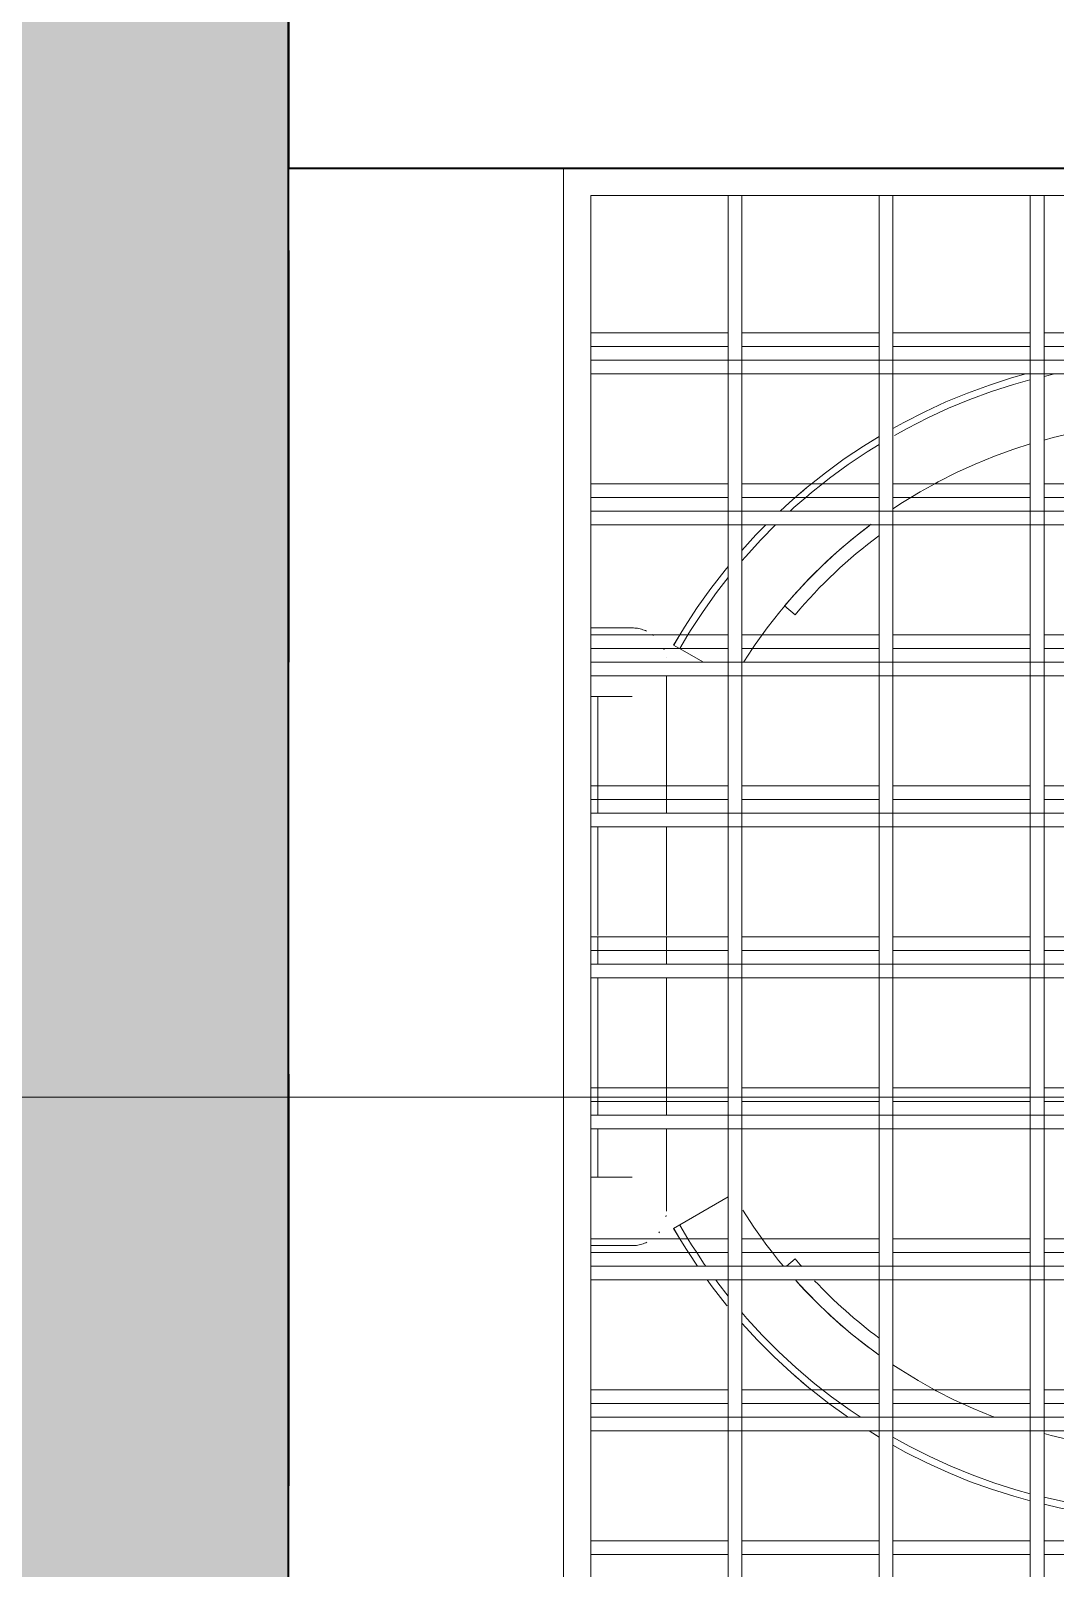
# Model space of a CAD drawing. Header units: metres. Extents: x 8 to 325, y -31 to 15.
# Drawn here: x 119.407 to 120.153, y -8.31 to -7.19 of the extents above; entities that cross this region are included whole.
import ezdxf

# ---------------------------------------------------------------- set-up
doc = ezdxf.new("R2010")
doc.units = ezdxf.units.M
for name, pattern in [('Dash', [0.6, 0.3, -0.3]), ('Dash dot', [2.1, 1, -0.5, 0.1, -0.5]), ('Grid Line', [2.2225, 1.27, -0.3175, 0.3175, -0.3175])]:
    doc.linetypes.add(name, pattern=pattern)
for name, color, linetype, lineweight in [('A-ALAN', 7, 'Continuous', 9), ('A-DETY-AKS', 7, 'Continuous', 9), ('A-DETY-KESK', 7, 'Dash', 9), ('A-DUVR', 7, 'Continuous', 9), ('A-DUVR-TARM', 7, 'Continuous', 35), ('A-EKIP', 7, 'Continuous', 9)]:
    doc.layers.add(name, color=color, linetype=linetype, lineweight=lineweight)
doc.layers.add('A-ÇZGI', color=7, linetype='Continuous', lineweight=9, true_color=0x00a600)

# ---------------------------------------------------------------- blocks, each defined once
blk = doc.blocks.new('IC-TKN-M7-S23-000-10-A1-32-K-T-6C-200_rvt-1-_1_13_4_13_ PERON KATI _FFL_')
at = {"layer": 'A-DUVR-TARM', "lineweight": 9, "true_color": 0x787878}
h = blk.add_hatch(dxfattribs=at)
h.set_pattern_fill('FP_112', color=8, style=0, pattern_type=2)
h.set_pattern_definition([(45, (0, 0), (-0.08845199, 0.08845199), []), (45, (0.08846, 0), (-0.08845199, 0.08845199), [0.06255, -0.03127])])
h.paths.add_polyline_path([(-185.2, -22), (-185.2, -19.5302), (-186.5, -19.5302), (-186.5, -22), (-186.3437, -22)])
h.paths.add_polyline_path([(-186.5, -14.2698), (-185.2, -14.2698), (-185.2, -2.7302), (-186.5, -2.7302), (-186.5, -14.1083)])
h.paths.add_polyline_path([(-185.6726, 2.5302), (-185.2, 2.5302), (-185.2, 5), (-186.5, 5), (-186.5, 2.5302), (-186.2267, 2.5302)])
at = {"layer": 'A-DUVR', "lineweight": 35}
blk.add_line((-185.2, -14.2698), (-185.2, -2.7302), dxfattribs=at)
blk = doc.blocks.new('B1080_80_Şaft Merdiveni - Şaft Merdiveni_h_4_5 m-4651017-_1_13_4_13_ PERON KATI _FFL_')
at = {"layer": 'A-ÇZGI', "color": 7}
for p, q in [((-0.41, 0.6575), (-0.4082, 0.65)), ((0.36, 0.5226), (0.3645, 0.53)), ((0.36, 0.5226), (0.3633, 0.5281)), ((0.36, 0.5226), (0.3633, 0.5281)), ((0.36, 0.5226), (0.3633, 0.5281)), ((0.36, 0.5226), (0.3633, 0.5281)), ((0.36, 0.5226), (0.3633, 0.5281)), ((0.36, 0.5226), (0.3633, 0.5281)), ((0.36, 0.5226), (0.3633, 0.5281)), ((-0.241, 0.4611), (-0.2346, 0.4688)), ((0.2346, 0.4688), (0.24, 0.4624)), ((-0.2003, 0.4314), (-0.21, 0.4378)), ((0.1895, 0.4201), (0.2125, 0.3803)), ((-0.2101, 0.3845), (-0.2, 0.402)), ((0.23, 0.3911), (0.24, 0.3977)), ((0.23, 0.3911), (0.24, 0.3977)), ((0.23, 0.3911), (0.24, 0.3977)), ((0.23, 0.3911), (0.24, 0.3977)), ((0.23, 0.3911), (0.24, 0.3977)), ((0.23, 0.3911), (0.24, 0.3977)), ((0.23, 0.3911), (0.24, 0.3977)), ((0.23, 0.3911), (0.24, 0.3977)), ((0.21, 0.3847), (0.22, 0.3907)), ((0.2125, 0.3803), (0.22, 0.3849)), ((0.213, 0.3806), (0.22, 0.3849)), ((0.213, 0.3806), (0.22, 0.3849)), ((0.213, 0.3806), (0.22, 0.3849)), ((0.213, 0.3806), (0.22, 0.3849)), ((0.213, 0.3806), (0.22, 0.3849)), ((0.213, 0.3806), (0.22, 0.3849)), ((0.213, 0.3806), (0.22, 0.3849)), ((-0.21, 0.3729), (-0.2091, 0.3733)), ((-0.2033, 0.3748), (-0.2032, 0.3748)), ((-0.11, 0.375), (-0.1898, 0.375)), ((-0.09, 0.375), (-0.1, 0.375)), ((-0.0009, 0.375), (-0.08, 0.375)), ((0.02, 0.375), (0.01, 0.375)), ((0.11, 0.375), (0.03, 0.375)), ((0.13, 0.375), (0.12, 0.375)), ((0.2, 0.375), (0.14, 0.375)), ((0.203, 0.3748), (0.204, 0.3747)), ((0.2149, 0.3701), (0.2157, 0.3694)), ((-0.175, 0.325), (-0.11, 0.325)), ((-0.1, 0.325), (-0.09, 0.325)), ((-0.08, 0.325), (-0.0009, 0.325)), ((0.01, 0.325), (0.02, 0.325)), ((0.03, 0.325), (0.11, 0.325)), ((0.12, 0.325), (0.13, 0.325)), ((0.14, 0.325), (0.175, 0.325))]:
    blk.add_line(p, q, dxfattribs=at)
at = {"layer": 'A-ÇZGI', "color": 251, "true_color": 0x4d4d4d}
for p, q in [((-0.3217, 0.4708), (-0.3204, 0.4692)), ((-0.3217, 0.4708), (-0.3204, 0.4692)), ((-0.3217, 0.4708), (-0.3204, 0.4692)), ((-0.3217, 0.4708), (-0.3204, 0.4692)), ((-0.3217, 0.4708), (-0.3204, 0.4692)), ((-0.3217, 0.4708), (-0.3204, 0.4692)), ((-0.3217, 0.4708), (-0.3204, 0.4692)), ((-0.22, 0.3907), (-0.21, 0.3847)), ((-0.22, 0.3849), (-0.213, 0.3806)), ((-0.22, 0.3849), (-0.213, 0.3806)), ((-0.22, 0.3849), (-0.213, 0.3806)), ((-0.22, 0.3849), (-0.213, 0.3806)), ((-0.22, 0.3849), (-0.213, 0.3806)), ((-0.22, 0.3849), (-0.213, 0.3806)), ((-0.22, 0.3849), (-0.213, 0.3806)), ((-0.22, 0.3849), (-0.2125, 0.3803)), ((-0.2125, 0.3803), (-0.2101, 0.3845)), ((-0.1, 0.375), (-0.11, 0.375)), ((0.01, 0.375), (0, 0.375)), ((0.12, 0.375), (0.11, 0.375)), ((-0.2201, 0.3649), (-0.2194, 0.3657)), ((-0.11, 0.325), (-0.1, 0.325)), ((0, 0.325), (0.01, 0.325)), ((0.11, 0.325), (0.12, 0.325))]:
    blk.add_line(p, q, dxfattribs=at)
at = {"layer": 'A-ÇZGI', "color": 7, "flags": 128}
for points in [[(-0.3618, 0.65), (-0.3636, 0.6566), (-0.367, 0.6713), (-0.3698, 0.686), (-0.372, 0.7008), (-0.3736, 0.7157), (-0.3746, 0.7307), (-0.375, 0.7457), (-0.3749, 0.75)], [(0.3749, 0.75), (0.375, 0.7442), (0.3745, 0.7292), (0.3734, 0.7142), (0.3718, 0.6993), (0.3695, 0.6845), (0.3667, 0.6698), (0.3632, 0.6552), (0.3618, 0.65)], [(0.4082, 0.65), (0.411, 0.662), (0.4141, 0.6785), (0.4166, 0.6951), (0.4184, 0.7118), (0.4195, 0.7286), (0.42, 0.7454), (0.4199, 0.75)], [(0.4134, 0.65), (0.4159, 0.661), (0.4191, 0.6777), (0.4216, 0.6945), (0.4234, 0.7114), (0.4245, 0.7283), (0.425, 0.7453), (0.4249, 0.75)], [(0.4134, 0.65), (0.4159, 0.661), (0.4191, 0.6777), (0.4216, 0.6945), (0.4234, 0.7114), (0.4245, 0.7283), (0.4247, 0.7329)], [(0.4134, 0.65), (0.4159, 0.661), (0.4191, 0.6777), (0.4216, 0.6945), (0.4234, 0.7114), (0.4245, 0.7283), (0.4247, 0.7329)], [(0.4134, 0.65), (0.4159, 0.661), (0.4191, 0.6777), (0.4216, 0.6945), (0.4234, 0.7114), (0.4245, 0.7283), (0.4247, 0.7329)], [(0.4134, 0.65), (0.4159, 0.661), (0.4191, 0.6777), (0.4216, 0.6945), (0.4234, 0.7114), (0.4245, 0.7283), (0.4247, 0.7329)], [(0.4134, 0.65), (0.4159, 0.661), (0.4191, 0.6777), (0.4216, 0.6945), (0.4234, 0.7114), (0.4245, 0.7283), (0.4247, 0.7329)], [(0.4134, 0.65), (0.4159, 0.661), (0.4191, 0.6777), (0.4216, 0.6945), (0.4234, 0.7114), (0.4245, 0.7283), (0.4247, 0.7329)], [(0.4134, 0.65), (0.4159, 0.661), (0.4191, 0.6777), (0.4216, 0.6945), (0.4234, 0.7114), (0.4245, 0.7283), (0.4247, 0.7329)], [(-0.4056, 0.6396), (-0.4023, 0.6278), (-0.3972, 0.6118), (-0.3914, 0.596), (-0.385, 0.5805), (-0.378, 0.5653), (-0.3703, 0.5503), (-0.3651, 0.541)], [(-0.33, 0.5704), (-0.3314, 0.5728), (-0.3381, 0.5862), (-0.3443, 0.5999), (-0.35, 0.6138), (-0.3551, 0.6279), (-0.359, 0.64)], [(0.3646, 0.54), (0.3711, 0.5518), (0.3787, 0.5668), (0.3857, 0.5821), (0.392, 0.5976), (0.3977, 0.6134), (0.4028, 0.6294), (0.4057, 0.64)], [(0.3703, 0.54), (0.3756, 0.5494), (0.3832, 0.5646), (0.3902, 0.5801), (0.3967, 0.5958), (0.4025, 0.6118), (0.4076, 0.628), (0.4109, 0.64)], [(0.3703, 0.54), (0.3756, 0.5494), (0.3832, 0.5646), (0.3902, 0.5801), (0.3967, 0.5958), (0.4025, 0.6118), (0.4076, 0.628), (0.4109, 0.64)], [(0.3703, 0.54), (0.3756, 0.5494), (0.3832, 0.5646), (0.3902, 0.5801), (0.3967, 0.5958), (0.4025, 0.6118), (0.4076, 0.628), (0.4109, 0.64)], [(0.3703, 0.54), (0.3756, 0.5494), (0.3832, 0.5646), (0.3902, 0.5801), (0.3967, 0.5958), (0.4025, 0.6118), (0.4076, 0.628), (0.4109, 0.64)], [(0.3703, 0.54), (0.3756, 0.5494), (0.3832, 0.5646), (0.3902, 0.5801), (0.3967, 0.5958), (0.4025, 0.6118), (0.4076, 0.628), (0.4109, 0.64)], [(0.3703, 0.54), (0.3756, 0.5494), (0.3832, 0.5646), (0.3902, 0.5801), (0.3967, 0.5958), (0.4025, 0.6118), (0.4076, 0.628), (0.4109, 0.64)], [(0.3703, 0.54), (0.3756, 0.5494), (0.3832, 0.5646), (0.3902, 0.5801), (0.3967, 0.5958), (0.4025, 0.6118), (0.4076, 0.628), (0.4109, 0.64)], [(0.3703, 0.54), (0.3756, 0.5494), (0.3832, 0.5646), (0.3902, 0.5801), (0.3967, 0.5958), (0.4025, 0.6118), (0.4076, 0.628), (0.4109, 0.64)], [(-0.41, 0.6368), (-0.4071, 0.6264), (-0.4019, 0.6102), (-0.3961, 0.5942), (-0.3896, 0.5785), (-0.3825, 0.5631), (-0.3747, 0.5479), (-0.3703, 0.54)], [(-0.41, 0.6368), (-0.4071, 0.6264), (-0.4019, 0.6102), (-0.3961, 0.5942), (-0.3896, 0.5785), (-0.3825, 0.5631), (-0.3747, 0.5479), (-0.3703, 0.54)], [(-0.41, 0.6368), (-0.4071, 0.6264), (-0.4019, 0.6102), (-0.3961, 0.5942), (-0.3896, 0.5785), (-0.3825, 0.5631), (-0.3747, 0.5479), (-0.3703, 0.54)], [(-0.41, 0.6368), (-0.4071, 0.6264), (-0.4019, 0.6102), (-0.3961, 0.5942), (-0.3896, 0.5785), (-0.3825, 0.5631), (-0.3747, 0.5479), (-0.3703, 0.54)], [(-0.41, 0.6368), (-0.4071, 0.6264), (-0.4019, 0.6102), (-0.3961, 0.5942), (-0.3896, 0.5785), (-0.3825, 0.5631), (-0.3747, 0.5479), (-0.3703, 0.54)], [(-0.41, 0.6368), (-0.4071, 0.6264), (-0.4019, 0.6102), (-0.3961, 0.5942), (-0.3896, 0.5785), (-0.3825, 0.5631), (-0.3747, 0.5479), (-0.3703, 0.54)], [(-0.41, 0.6368), (-0.4071, 0.6264), (-0.4019, 0.6102), (-0.3961, 0.5942), (-0.3896, 0.5785), (-0.3825, 0.5631), (-0.3747, 0.5479), (-0.3703, 0.54)], [(-0.41, 0.6368), (-0.4071, 0.6264), (-0.4019, 0.6102), (-0.3961, 0.5942), (-0.3896, 0.5785), (-0.3825, 0.5631), (-0.3747, 0.5479), (-0.3703, 0.54)], [(0.3498, 0.6134), (0.3495, 0.6124), (0.3437, 0.5985), (0.34, 0.5904)], [(0.33, 0.5703), (0.3233, 0.5584), (0.3155, 0.5457), (0.3117, 0.54)], [(-0.3117, 0.54), (-0.3163, 0.5469), (-0.32, 0.553)], [(-0.3645, 0.53), (-0.3575, 0.5186), (-0.3481, 0.5045), (-0.338, 0.4908), (-0.33, 0.4807)], [(-0.3637, 0.5287), (-0.3575, 0.5186), (-0.3481, 0.5045), (-0.338, 0.4908), (-0.33, 0.4807)], [(-0.3637, 0.5287), (-0.3575, 0.5186), (-0.3481, 0.5045), (-0.338, 0.4908), (-0.33, 0.4807)], [(-0.3637, 0.5287), (-0.3575, 0.5186), (-0.3481, 0.5045), (-0.338, 0.4908), (-0.33, 0.4807)], [(-0.3637, 0.5287), (-0.3575, 0.5186), (-0.3481, 0.5045), (-0.338, 0.4908), (-0.33, 0.4807)], [(-0.3637, 0.5287), (-0.3575, 0.5186), (-0.3481, 0.5045), (-0.338, 0.4908), (-0.33, 0.4807)], [(-0.3637, 0.5287), (-0.3575, 0.5186), (-0.3481, 0.5045), (-0.338, 0.4908), (-0.33, 0.4807)], [(-0.3637, 0.5287), (-0.3575, 0.5186), (-0.3481, 0.5045), (-0.338, 0.4908), (-0.33, 0.4807)], [(-0.3587, 0.53), (-0.3533, 0.5213), (-0.344, 0.5074), (-0.334, 0.4938), (-0.33, 0.4887)], [(0.3048, 0.53), (0.2983, 0.5211), (0.2889, 0.5093), (0.2791, 0.498), (0.2689, 0.487), (0.2582, 0.4765), (0.2503, 0.4692)], [(-0.22, 0.4448), (-0.225, 0.4484), (-0.2368, 0.4577), (-0.2483, 0.4674), (-0.2593, 0.4775), (-0.2699, 0.4881), (-0.2801, 0.4991), (-0.2899, 0.5105), (-0.2992, 0.5223)], [(0.34, 0.502), (0.3449, 0.5088), (0.3498, 0.5161)], [(0.34, 0.4934), (0.349, 0.5059), (0.35, 0.5074)], [(0.34, 0.4934), (0.349, 0.5059), (0.35, 0.5074)], [(0.34, 0.4934), (0.349, 0.5059), (0.35, 0.5074)], [(0.34, 0.4934), (0.349, 0.5059), (0.35, 0.5074)], [(0.34, 0.4934), (0.349, 0.5059), (0.35, 0.5074)], [(0.34, 0.4934), (0.349, 0.5059), (0.35, 0.5074)], [(0.34, 0.4934), (0.349, 0.5059), (0.35, 0.5074)], [(0.34, 0.4934), (0.349, 0.5059), (0.35, 0.5074)], [(0.2738, 0.43), (0.2781, 0.4336), (0.2904, 0.445), (0.3023, 0.4569), (0.3138, 0.4692), (0.3247, 0.482), (0.33, 0.4887)], [(-0.32, 0.4765), (-0.3126, 0.4679), (-0.31, 0.4651)], [(0.2814, 0.4299), (0.2939, 0.4414), (0.3059, 0.4534), (0.3175, 0.4659), (0.3285, 0.4788), (0.33, 0.4806)], [(0.2814, 0.4299), (0.2939, 0.4414), (0.3059, 0.4534), (0.3175, 0.4659), (0.3217, 0.4708)], [(0.2814, 0.4299), (0.2939, 0.4414), (0.3059, 0.4534), (0.3175, 0.4659), (0.3217, 0.4708)], [(0.2814, 0.4299), (0.2939, 0.4414), (0.3059, 0.4534), (0.3175, 0.4659), (0.3217, 0.4708)], [(0.2814, 0.4299), (0.2939, 0.4414), (0.3059, 0.4534), (0.3175, 0.4659), (0.3217, 0.4708)], [(0.2814, 0.4299), (0.2939, 0.4414), (0.3059, 0.4534), (0.3175, 0.4659), (0.3217, 0.4708)], [(0.2814, 0.4299), (0.2939, 0.4414), (0.3059, 0.4534), (0.3175, 0.4659), (0.3217, 0.4708)], [(0.2814, 0.4299), (0.2939, 0.4414), (0.3059, 0.4534), (0.3175, 0.4659), (0.3217, 0.4708)], [(0.3236, 0.473), (0.3285, 0.4788), (0.33, 0.4806)], [(0.3236, 0.473), (0.3285, 0.4788), (0.33, 0.4806)], [(0.3236, 0.473), (0.3285, 0.4788), (0.33, 0.4806)], [(0.3236, 0.473), (0.3285, 0.4788), (0.33, 0.4806)], [(0.3236, 0.473), (0.3285, 0.4788), (0.33, 0.4806)], [(0.3236, 0.473), (0.3285, 0.4788), (0.33, 0.4806)], [(0.3236, 0.473), (0.3285, 0.4788), (0.33, 0.4806)], [(-0.32, 0.4688), (-0.3164, 0.4646), (-0.31, 0.4578)], [(-0.32, 0.4688), (-0.3164, 0.4646), (-0.31, 0.4578)], [(-0.32, 0.4688), (-0.3164, 0.4646), (-0.31, 0.4578)], [(-0.32, 0.4688), (-0.3164, 0.4646), (-0.31, 0.4578)], [(-0.32, 0.4688), (-0.3164, 0.4646), (-0.31, 0.4578)], [(-0.32, 0.4688), (-0.3164, 0.4646), (-0.31, 0.4578)], [(-0.32, 0.4688), (-0.3164, 0.4646), (-0.31, 0.4578)], [(-0.32, 0.4688), (-0.3164, 0.4646), (-0.31, 0.4578)], [(0.24, 0.4604), (0.2357, 0.4567), (0.23, 0.4523)], [(-0.3, 0.4545), (-0.2892, 0.4438), (-0.2768, 0.4325), (-0.2738, 0.43)], [(-0.3, 0.4475), (-0.2927, 0.4402), (-0.2815, 0.43)], [(-0.3, 0.4475), (-0.2927, 0.4402), (-0.2815, 0.43)], [(-0.3, 0.4475), (-0.2927, 0.4402), (-0.2815, 0.43)], [(-0.3, 0.4475), (-0.2927, 0.4402), (-0.2815, 0.43)], [(-0.3, 0.4475), (-0.2927, 0.4402), (-0.2815, 0.43)], [(-0.3, 0.4475), (-0.2927, 0.4402), (-0.2815, 0.43)], [(-0.3, 0.4475), (-0.2927, 0.4402), (-0.2815, 0.43)], [(-0.3, 0.4475), (-0.2927, 0.4402), (-0.2815, 0.43)], [(0.22, 0.4448), (0.2116, 0.4388), (0.1991, 0.4306)], [(-0.2697, 0.42), (-0.2671, 0.4178), (-0.2537, 0.4074), (-0.2398, 0.3975), (-0.2256, 0.3882), (-0.22, 0.3849)], [(-0.2697, 0.42), (-0.2671, 0.4178), (-0.2537, 0.4074), (-0.2398, 0.3975), (-0.2256, 0.3882), (-0.22, 0.3849)], [(-0.2697, 0.42), (-0.2671, 0.4178), (-0.2537, 0.4074), (-0.2398, 0.3975), (-0.2256, 0.3882), (-0.22, 0.3849)], [(-0.2697, 0.42), (-0.2671, 0.4178), (-0.2537, 0.4074), (-0.2398, 0.3975), (-0.2256, 0.3882), (-0.22, 0.3849)], [(-0.2697, 0.42), (-0.2671, 0.4178), (-0.2537, 0.4074), (-0.2398, 0.3975), (-0.2256, 0.3882), (-0.22, 0.3849)], [(-0.2697, 0.42), (-0.2671, 0.4178), (-0.2537, 0.4074), (-0.2398, 0.3975), (-0.2256, 0.3882), (-0.22, 0.3849)], [(-0.2697, 0.42), (-0.2671, 0.4178), (-0.2537, 0.4074), (-0.2398, 0.3975), (-0.2256, 0.3882), (-0.22, 0.3849)], [(-0.2697, 0.42), (-0.2671, 0.4178), (-0.2537, 0.4074), (-0.2398, 0.3975), (-0.2256, 0.3882), (-0.22, 0.3849)], [(-0.2618, 0.42), (-0.2507, 0.4114), (-0.237, 0.4017), (-0.223, 0.3925), (-0.22, 0.3907)], [(0.25, 0.411), (0.252, 0.4124), (0.2617, 0.42)], [(0.25, 0.4048), (0.255, 0.4084), (0.2684, 0.4189), (0.2689, 0.4193)], [(0.25, 0.4048), (0.255, 0.4084), (0.2684, 0.4189), (0.2689, 0.4193)], [(0.25, 0.4048), (0.255, 0.4084), (0.2684, 0.4189), (0.2689, 0.4193)], [(0.25, 0.4048), (0.255, 0.4084), (0.2684, 0.4189), (0.2689, 0.4193)], [(0.25, 0.4048), (0.255, 0.4084), (0.2684, 0.4189), (0.2689, 0.4193)], [(0.25, 0.4048), (0.255, 0.4084), (0.2684, 0.4189), (0.2689, 0.4193)], [(0.25, 0.4048), (0.255, 0.4084), (0.2684, 0.4189), (0.2689, 0.4193)], [(0.25, 0.4048), (0.255, 0.4084), (0.2684, 0.4189), (0.2689, 0.4193)], [(0.23, 0.3971), (0.2384, 0.4026), (0.24, 0.4038)], [(-0.225, 0.35), (-0.225, 0.351), (-0.2249, 0.352), (-0.2248, 0.353), (-0.2247, 0.354), (-0.2245, 0.355), (-0.2243, 0.3559), (-0.224, 0.3569), (-0.2237, 0.3579), (-0.2234, 0.3588), (-0.223, 0.3597), (-0.2226, 0.3606)], [(-0.225, 0.35), (-0.225, 0.35), (-0.225, 0.3498), (-0.225, 0.3496), (-0.225, 0.3494), (-0.225, 0.349), (-0.225, 0.3486), (-0.225, 0.3481), (-0.225, 0.3475), (-0.225, 0.3468), (-0.225, 0.3461), (-0.225, 0.3452), (-0.225, 0.3443), (-0.225, 0.3434), (-0.225, 0.3424), (-0.225, 0.3413), (-0.225, 0.3401), (-0.225, 0.3389), (-0.225, 0.3376), (-0.225, 0.3362), (-0.225, 0.3348), (-0.225, 0.3334), (-0.225, 0.3319), (-0.225, 0.3303), (-0.225, 0.3287), (-0.225, 0.327), (-0.225, 0.3253), (-0.225, 0.3236), (-0.225, 0.3218), (-0.225, 0.32)], [(-0.225, 0.3266), (-0.225, 0.3282), (-0.225, 0.3299), (-0.225, 0.3314), (-0.225, 0.333), (-0.225, 0.3344), (-0.225, 0.3359), (-0.225, 0.3372), (-0.225, 0.3385), (-0.225, 0.3398), (-0.225, 0.341), (-0.225, 0.3421), (-0.225, 0.3431), (-0.225, 0.3441), (-0.225, 0.345), (-0.225, 0.3458), (-0.225, 0.3466), (-0.225, 0.3473), (-0.225, 0.3479), (-0.225, 0.3484), (-0.225, 0.3489), (-0.225, 0.3493), (-0.225, 0.3496), (-0.225, 0.3498), (-0.225, 0.3499), (-0.225, 0.35), (-0.225, 0.35)], [(-0.175, 0.32), (-0.175, 0.3213), (-0.175, 0.3231), (-0.175, 0.3248), (-0.175, 0.3266), (-0.175, 0.3282), (-0.175, 0.3299), (-0.175, 0.3314), (-0.175, 0.333), (-0.175, 0.3344), (-0.175, 0.3359), (-0.175, 0.3372), (-0.175, 0.3385), (-0.175, 0.3398), (-0.175, 0.341), (-0.175, 0.3421), (-0.175, 0.3431), (-0.175, 0.3441), (-0.175, 0.345), (-0.175, 0.3458), (-0.175, 0.3466), (-0.175, 0.3473), (-0.175, 0.3479), (-0.175, 0.3484), (-0.175, 0.3489), (-0.175, 0.3493), (-0.175, 0.3496), (-0.175, 0.3498), (-0.175, 0.3499), (-0.175, 0.35), (-0.175, 0.35)], [(0.175, 0.35), (0.175, 0.35), (0.175, 0.3498), (0.175, 0.3496), (0.175, 0.3494), (0.175, 0.349), (0.175, 0.3486), (0.175, 0.3481), (0.175, 0.3475), (0.175, 0.3468), (0.175, 0.3461), (0.175, 0.3452), (0.175, 0.3443), (0.175, 0.3434), (0.175, 0.3424), (0.175, 0.3413), (0.175, 0.3401), (0.175, 0.3389), (0.175, 0.3376), (0.175, 0.3362), (0.175, 0.3348), (0.175, 0.3334), (0.175, 0.3319), (0.175, 0.3303), (0.175, 0.3287), (0.175, 0.327), (0.175, 0.3253), (0.175, 0.3236), (0.175, 0.3218), (0.175, 0.32)], [(-0.175, 0.325), (-0.175, 0.3236), (-0.175, 0.3218), (-0.175, 0.32)]]:
    blk.add_lwpolyline(points, dxfattribs=at)
at = {"layer": 'A-ÇZGI', "color": 251, "true_color": 0x4d4d4d, "flags": 128}
for points in [[(0.34, 0.5904), (0.3375, 0.5849), (0.3307, 0.5715), (0.33, 0.5703)], [(-0.32, 0.553), (-0.3241, 0.5597), (-0.33, 0.5704)], [(0.33, 0.4887), (0.3351, 0.4952), (0.34, 0.502)], [(0.33, 0.4806), (0.3391, 0.4921), (0.34, 0.4934)], [(0.33, 0.4806), (0.3391, 0.4921), (0.34, 0.4934)], [(0.33, 0.4806), (0.3391, 0.4921), (0.34, 0.4934)], [(0.33, 0.4806), (0.3391, 0.4921), (0.34, 0.4934)], [(0.33, 0.4806), (0.3391, 0.4921), (0.34, 0.4934)], [(0.33, 0.4806), (0.3391, 0.4921), (0.34, 0.4934)], [(0.33, 0.4806), (0.3391, 0.4921), (0.34, 0.4934)], [(0.33, 0.4806), (0.3391, 0.4921), (0.34, 0.4934)], [(-0.33, 0.4887), (-0.3236, 0.4807), (-0.32, 0.4765)], [(-0.33, 0.4807), (-0.3275, 0.4775), (-0.3235, 0.4729)], [(-0.33, 0.4807), (-0.3275, 0.4775), (-0.3235, 0.4729)], [(-0.33, 0.4807), (-0.3275, 0.4775), (-0.3235, 0.4729)], [(-0.33, 0.4807), (-0.3275, 0.4775), (-0.3235, 0.4729)], [(-0.33, 0.4807), (-0.3275, 0.4775), (-0.3235, 0.4729)], [(-0.33, 0.4807), (-0.3275, 0.4775), (-0.3235, 0.4729)], [(-0.33, 0.4807), (-0.3275, 0.4775), (-0.3235, 0.4729)], [(-0.33, 0.4807), (-0.3275, 0.4775), (-0.3204, 0.4692)], [(0.23, 0.4523), (0.2238, 0.4475), (0.22, 0.4448)], [(-0.21, 0.4378), (-0.2129, 0.4397), (-0.22, 0.4448)], [(0.22, 0.3907), (0.2244, 0.3934), (0.23, 0.3971)], [(0.22, 0.3849), (0.227, 0.3891), (0.23, 0.3911)], [(0.22, 0.3849), (0.227, 0.3891), (0.23, 0.3911)], [(0.22, 0.3849), (0.227, 0.3891), (0.23, 0.3911)], [(0.22, 0.3849), (0.227, 0.3891), (0.23, 0.3911)], [(0.22, 0.3849), (0.227, 0.3891), (0.23, 0.3911)], [(0.22, 0.3849), (0.227, 0.3891), (0.23, 0.3911)], [(0.22, 0.3849), (0.227, 0.3891), (0.23, 0.3911)], [(0.22, 0.3849), (0.227, 0.3891), (0.23, 0.3911)], [(0.2225, 0.3609), (0.2229, 0.36), (0.2233, 0.3591), (0.2236, 0.3581), (0.224, 0.3572), (0.2242, 0.3562), (0.2244, 0.3552), (0.2246, 0.3542), (0.2248, 0.3533), (0.2249, 0.3523), (0.225, 0.3513), (0.225, 0.3503), (0.225, 0.35)], [(0.225, 0.32), (0.225, 0.3213), (0.225, 0.3231), (0.225, 0.3248), (0.225, 0.3266), (0.225, 0.3282), (0.225, 0.3299), (0.225, 0.3314), (0.225, 0.333), (0.225, 0.3344), (0.225, 0.3359), (0.225, 0.3372), (0.225, 0.3385), (0.225, 0.3398), (0.225, 0.341), (0.225, 0.3421), (0.225, 0.3431), (0.225, 0.3441), (0.225, 0.345), (0.225, 0.3458), (0.225, 0.3466), (0.225, 0.3473), (0.225, 0.3479), (0.225, 0.3484), (0.225, 0.3489), (0.225, 0.3493), (0.225, 0.3496), (0.225, 0.3498), (0.225, 0.3499), (0.225, 0.35), (0.225, 0.35)], [(0.225, 0.35), (0.225, 0.35), (0.225, 0.3498), (0.225, 0.3496), (0.225, 0.3494), (0.225, 0.349), (0.225, 0.3486), (0.225, 0.3481), (0.225, 0.3475), (0.225, 0.3468), (0.225, 0.3461), (0.225, 0.3452), (0.225, 0.3443), (0.225, 0.3434), (0.225, 0.3424), (0.225, 0.3413), (0.225, 0.3401), (0.225, 0.3389), (0.225, 0.3376), (0.225, 0.3362), (0.225, 0.3348), (0.225, 0.3334), (0.225, 0.3319), (0.225, 0.3303), (0.225, 0.3287), (0.225, 0.327), (0.225, 0.3253), (0.225, 0.3236), (0.225, 0.3218), (0.225, 0.32)]]:
    blk.add_lwpolyline(points, dxfattribs=at)
at = {"layer": 'A-ÇZGI', "color": 7}
for radius, start, end in [(0.365, 216.8218, 230), (0.375, 311.8954, 324.3513), (0.365, 313.3451, 323.1782), (0.375, 216.7544, 230), (0.365, 310, 311.1705)]:
    blk.add_arc((0, 0.7484), radius, start, end, dxfattribs=at)
blk = doc.blocks.new('B3060_50_Menfez - Menfez-4700514-_1_13_4_13_ PERON KATI _FFL_')
at = {"layer": 'A-ÇZGI', "color": 251, "true_color": 0x4d4d4d}
for p, q in [((0.02, 0.43), (0.12, 0.43)), ((0.13, 0.43), (0.23, 0.43)), ((0.24, 0.43), (0.34, 0.43)), ((0.35, 0.43), (0.45, 0.43)), ((0.12, 0.42), (0.02, 0.42)), ((0.23, 0.42), (0.13, 0.42)), ((0.34, 0.42), (0.24, 0.42)), ((0.45, 0.42), (0.35, 0.42)), ((0.02, 0.32), (0.12, 0.32)), ((0.13, 0.32), (0.23, 0.32)), ((0.24, 0.32), (0.34, 0.32)), ((0.35, 0.32), (0.45, 0.32)), ((0.12, 0.31), (0.02, 0.31)), ((0.23, 0.31), (0.13, 0.31)), ((0.34, 0.31), (0.24, 0.31)), ((0.45, 0.31), (0.35, 0.31)), ((0.02, 0.21), (0.12, 0.21)), ((0.13, 0.21), (0.23, 0.21)), ((0.24, 0.21), (0.34, 0.21)), ((0.35, 0.21), (0.45, 0.21)), ((0.12, 0.2), (0.02, 0.2)), ((0.23, 0.2), (0.13, 0.2)), ((0.34, 0.2), (0.24, 0.2)), ((0.45, 0.2), (0.35, 0.2)), ((0.02, 0.1), (0.12, 0.1)), ((0.12, 0.09), (0.02, 0.09)), ((0.13, 0.1), (0.23, 0.1)), ((0.23, 0.09), (0.13, 0.09)), ((0.24, 0.1), (0.34, 0.1)), ((0.34, 0.09), (0.24, 0.09)), ((0.35, 0.1), (0.45, 0.1)), ((0.45, 0.09), (0.35, 0.09)), ((0.02, -0.01), (0.12, -0.01)), ((0.13, -0.01), (0.23, -0.01)), ((0.24, -0.01), (0.34, -0.01)), ((0.35, -0.01), (0.45, -0.01)), ((0.12, -0.02), (0.02, -0.02)), ((0.23, -0.02), (0.13, -0.02)), ((0.34, -0.02), (0.24, -0.02)), ((0.45, -0.02), (0.35, -0.02)), ((0.02, -0.12), (0.12, -0.12)), ((0.13, -0.12), (0.23, -0.12)), ((0.24, -0.12), (0.34, -0.12)), ((0.35, -0.12), (0.45, -0.12)), ((0.12, -0.13), (0.02, -0.13)), ((0.23, -0.13), (0.13, -0.13)), ((0.34, -0.13), (0.24, -0.13)), ((0.45, -0.13), (0.35, -0.13)), ((0.02, -0.23), (0.12, -0.23)), ((0.13, -0.23), (0.23, -0.23)), ((0.24, -0.23), (0.34, -0.23)), ((0.35, -0.23), (0.45, -0.23)), ((0.12, -0.24), (0.02, -0.24)), ((0.23, -0.24), (0.13, -0.24)), ((0.34, -0.24), (0.24, -0.24)), ((0.45, -0.24), (0.35, -0.24)), ((0.02, -0.34), (0.12, -0.34)), ((0.13, -0.34), (0.23, -0.34)), ((0.24, -0.34), (0.34, -0.34)), ((0.35, -0.34), (0.45, -0.34)), ((0.12, -0.35), (0.02, -0.35)), ((0.23, -0.35), (0.13, -0.35)), ((0.34, -0.35), (0.24, -0.35)), ((0.45, -0.35), (0.35, -0.35)), ((0.02, -0.45), (0.12, -0.45)), ((0.13, -0.45), (0.23, -0.45)), ((0.24, -0.45), (0.34, -0.45)), ((0.35, -0.45), (0.45, -0.45)), ((0.12, -0.46), (0.02, -0.46)), ((0.23, -0.46), (0.13, -0.46)), ((0.34, -0.46), (0.24, -0.46)), ((0.45, -0.46), (0.35, -0.46))]:
    blk.add_line(p, q, dxfattribs=at)
at = {"layer": 'A-ÇZGI', "color": 7}
for p, q in [((0.12, 0.43), (0.02, 0.43)), ((0.23, 0.43), (0.13, 0.43)), ((0.34, 0.43), (0.24, 0.43)), ((0.45, 0.43), (0.35, 0.43)), ((0.02, 0.42), (0.12, 0.42)), ((0.13, 0.42), (0.23, 0.42)), ((0.24, 0.42), (0.34, 0.42)), ((0.35, 0.42), (0.45, 0.42)), ((0.12, 0.32), (0.02, 0.32)), ((0.23, 0.32), (0.13, 0.32)), ((0.34, 0.32), (0.24, 0.32)), ((0.45, 0.32), (0.35, 0.32)), ((0.02, 0.31), (0.12, 0.31)), ((0.13, 0.31), (0.23, 0.31)), ((0.24, 0.31), (0.34, 0.31)), ((0.35, 0.31), (0.45, 0.31)), ((0.12, 0.21), (0.02, 0.21)), ((0.23, 0.21), (0.13, 0.21)), ((0.34, 0.21), (0.24, 0.21)), ((0.45, 0.21), (0.35, 0.21)), ((0.02, 0.2), (0.12, 0.2)), ((0.13, 0.2), (0.23, 0.2)), ((0.24, 0.2), (0.34, 0.2)), ((0.35, 0.2), (0.45, 0.2)), ((0.12, 0.1), (0.02, 0.1)), ((0.02, 0.09), (0.12, 0.09)), ((0.23, 0.1), (0.13, 0.1)), ((0.13, 0.09), (0.23, 0.09)), ((0.34, 0.1), (0.24, 0.1)), ((0.24, 0.09), (0.34, 0.09)), ((0.45, 0.1), (0.35, 0.1)), ((0.35, 0.09), (0.45, 0.09)), ((0.12, -0.01), (0.02, -0.01)), ((0.23, -0.01), (0.13, -0.01)), ((0.34, -0.01), (0.24, -0.01)), ((0.45, -0.01), (0.35, -0.01)), ((0.02, -0.02), (0.12, -0.02)), ((0.13, -0.02), (0.23, -0.02)), ((0.24, -0.02), (0.34, -0.02)), ((0.35, -0.02), (0.45, -0.02)), ((0.12, -0.12), (0.02, -0.12)), ((0.23, -0.12), (0.13, -0.12)), ((0.34, -0.12), (0.24, -0.12)), ((0.45, -0.12), (0.35, -0.12)), ((0.02, -0.13), (0.12, -0.13)), ((0.13, -0.13), (0.23, -0.13)), ((0.24, -0.13), (0.34, -0.13)), ((0.35, -0.13), (0.45, -0.13)), ((0.12, -0.23), (0.02, -0.23)), ((0.23, -0.23), (0.13, -0.23)), ((0.34, -0.23), (0.24, -0.23)), ((0.45, -0.23), (0.35, -0.23)), ((0.02, -0.24), (0.12, -0.24)), ((0.13, -0.24), (0.23, -0.24)), ((0.24, -0.24), (0.34, -0.24)), ((0.35, -0.24), (0.45, -0.24)), ((0.12, -0.34), (0.02, -0.34)), ((0.23, -0.34), (0.13, -0.34)), ((0.34, -0.34), (0.24, -0.34)), ((0.45, -0.34), (0.35, -0.34)), ((0.02, -0.35), (0.12, -0.35)), ((0.13, -0.35), (0.23, -0.35)), ((0.24, -0.35), (0.34, -0.35)), ((0.35, -0.35), (0.45, -0.35)), ((0.12, -0.45), (0.02, -0.45)), ((0.23, -0.45), (0.13, -0.45)), ((0.34, -0.45), (0.24, -0.45)), ((0.45, -0.45), (0.35, -0.45)), ((0.02, -0.46), (0.12, -0.46)), ((0.13, -0.46), (0.23, -0.46)), ((0.24, -0.46), (0.34, -0.46)), ((0.35, -0.46), (0.45, -0.46))]:
    blk.add_line(p, q, dxfattribs=at)
blk = doc.blocks.new('B3060_50_Menfez1 - Menfez-5331358-_1_13_4_13_ PERON KATI _FFL_')
at = {"layer": 'A-EKIP'}
for p, q in [((0, 1.18), (0, -1.18)), ((0.02, -1.16), (0.02, 1.16)), ((0.02, 1.16), (0.98, 1.16)), ((0.13, 1.16), (0.12, 1.16)), ((0.12, 1.16), (0.12, -1.16)), ((0.13, -1.16), (0.13, 1.16)), ((0.24, 1.16), (0.23, 1.16)), ((0.23, 1.16), (0.23, -1.16)), ((0.24, -1.16), (0.24, 1.16)), ((0.35, 1.16), (0.34, 1.16)), ((0.34, 1.16), (0.34, -1.16)), ((0.35, -1.16), (0.35, 1.16)), ((0.98, 1.04), (0.02, 1.04)), ((0.02, 1.04), (0.02, 1.03)), ((0.02, 1.03), (0.98, 1.03)), ((0.98, 0.93), (0.02, 0.93)), ((0.02, 0.93), (0.02, 0.92)), ((0.02, 0.92), (0.98, 0.92)), ((0.98, 0.82), (0.02, 0.82)), ((0.02, 0.82), (0.02, 0.81)), ((0.02, 0.81), (0.98, 0.81)), ((0.98, 0.71), (0.02, 0.71)), ((0.02, 0.71), (0.02, 0.7)), ((0.02, 0.7), (0.98, 0.7)), ((0.98, 0.6), (0.02, 0.6)), ((0.02, 0.6), (0.02, 0.59)), ((0.02, 0.59), (0.98, 0.59)), ((0.98, 0.49), (0.02, 0.49)), ((0.02, 0.49), (0.02, 0.48)), ((0.02, 0.48), (0.98, 0.48)), ((0.98, 0.38), (0.02, 0.38)), ((0.02, 0.38), (0.02, 0.37)), ((0.02, 0.37), (0.98, 0.37)), ((0.98, 0.27), (0.02, 0.27)), ((0.02, 0.27), (0.02, 0.26)), ((0.02, 0.26), (0.98, 0.26))]:
    blk.add_line(p, q, dxfattribs=at)

msp = doc.modelspace()

# ---------------------------------------------------------------- linework, layer by layer
at = {"layer": 'A-ALAN', "color": 8, "true_color": 0x808080, "flags": 128}
msp.add_lwpolyline([(124.5947, -8.79), (124.5947, -7.29), (119.5947, -7.29), (119.5947, -8.7), (119.5947, -9.65), (124.5947, -9.65)], close=True, dxfattribs=at)
at = {"layer": 'A-DETY-AKS', "linetype": 'Grid Line'}
msp.add_line((119.5947, -28.9632), (119.5947, 13.6518), dxfattribs=at)
at = {"layer": 'A-DETY-KESK', "linetype": 'Dash dot'}
msp.add_line((124.4352, -7.9668), (109.0299, -7.9668), dxfattribs=at)
at = {"layer": 'A-DUVR', "lineweight": 35}
for p, q in [((119.5947, -7.09), (119.5947, -7.29)), ((119.5947, -7.29), (124.5947, -7.29))]:
    msp.add_line(p, q, dxfattribs=at)
at = {"layer": 'A-ÇZGI', "color": 1, "linetype": 'Dash', "lineweight": 35, "true_color": 0xff0000}
msp.add_line((119.5947, -6.75), (119.5947, -10.25), dxfattribs=at)

# ---------------------------------------------------------------- block references
at = {"lineweight": 5}
msp.add_blockref('IC-TKN-M7-S23-000-10-A1-32-K-T-6C-200_rvt-1-_1_13_4_13_ PERON KATI _FFL_', (304.7947, 0), dxfattribs=at)
at = {"layer": 'A-EKIP'}
msp.add_blockref('B3060_50_Menfez1 - Menfez-5331358-_1_13_4_13_ PERON KATI _FFL_', (119.7947, -8.47), dxfattribs=at)
at = {"layer": 'A-ÇZGI', "color": 7}
msp.add_blockref('B3060_50_Menfez - Menfez-4700514-_1_13_4_13_ PERON KATI _FFL_', (119.7947, -7.84), dxfattribs=at)
at = {"layer": 'A-ÇZGI', "color": 7, "rotation": 270.0000041635254}
msp.add_blockref('B1080_80_Şaft Merdiveni - Şaft Merdiveni_h_4_5 m-4651017-_1_13_4_13_ PERON KATI _FFL_', (119.4947, -7.85), dxfattribs=at)

doc.saveas('drawing.dxf')
